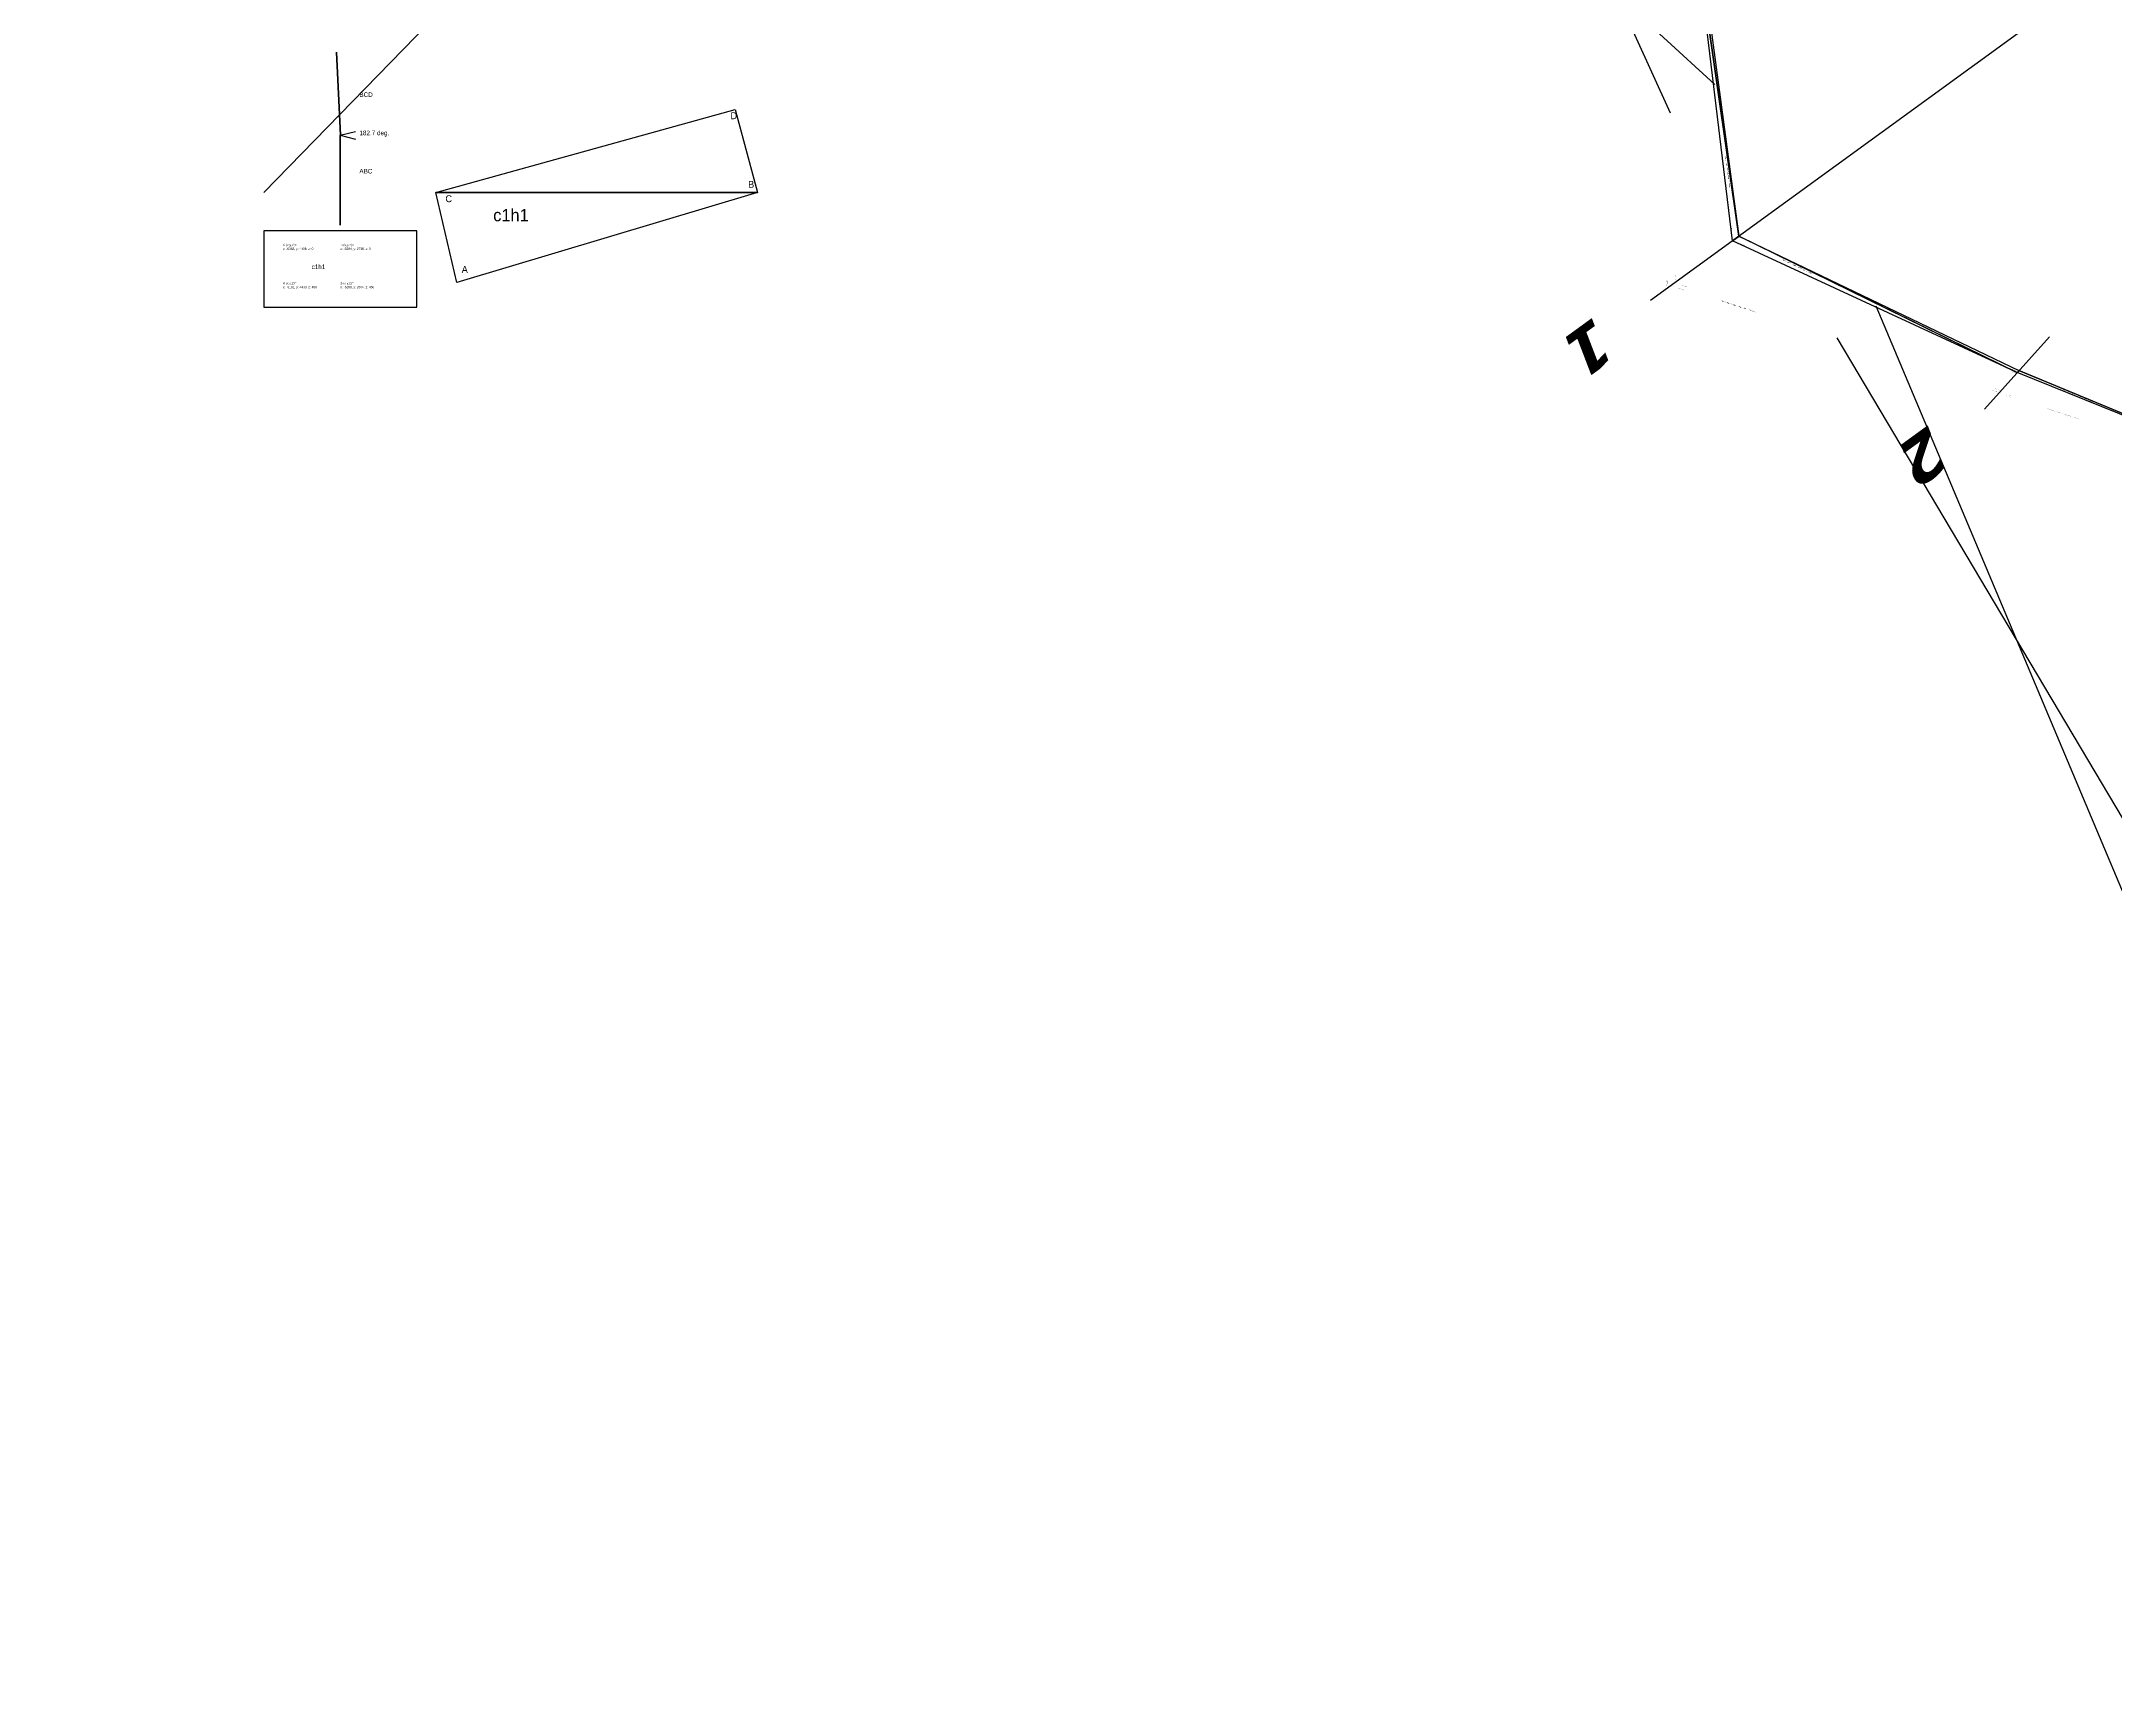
# Model space of a CAD drawing. Extents: x -14946 to 15402, y -21157 to 21439.
# Drawn here: x -14946 to -4103, y -11974 to -3391 of the extents above; entities that cross this region are included whole.
import ezdxf

# ---------------------------------------------------------------- set-up
doc = ezdxf.new("R2010")
doc.units = 0
doc.header["$MEASUREMENT"] = 0
for name, color, linetype in [('00-segments', 1, 'CONTINUOUS'), ('08-connection.bottomRing', 7, 'CONTINUOUS'), ('08-connection.topRing', 7, 'CONTINUOUS'), ('08-text.Base', 7, 'CONTINUOUS'), ('08-text.bottomRing', 7, 'CONTINUOUS'), ('08-text.topRing', 7, 'CONTINUOUS'), ('41_RING_BOTTOM_PLINE', 1, 'CONTINUOUS'), ('50_RING_TOP_PLINES', 1, 'CONTINUOUS')]:
    doc.layers.add(name, color=color, linetype=linetype)

msp = doc.modelspace()

# ---------------------------------------------------------------- linework, layer by layer
at = {"layer": '00-segments', "linetype": 'Continuous'}
for p, q in [((0, 0), (-6531, -4745)), ((-4443, -4935), (-4784, -5313))]:
    msp.add_line(p, q, dxfattribs=at)
at = {"layer": '08-connection.bottomRing', "linetype": 'Continuous'}
for p, q in [((-6193, 3616, 240), (-13783, -4181)), ((-6193, -3615, 239), (-13783, 3319)), ((-5352, -4773, 239), (383, -18399))]:
    msp.add_line(p, q, dxfattribs=at)
at = {"layer": '08-connection.topRing', "linetype": 'Continuous'}
for p, q in [((-6426, -3765, 4956), (-14946, 14928)), ((-5556, -4941, 4945), (3725, -20557))]:
    msp.add_line(p, q, dxfattribs=at)
at = {"layer": '08-text.bottomRing', "linetype": 'Continuous'}
for q in [(-13303, -3861), (-13303, -3901)]:
    msp.add_line((-13383, -3881), q, dxfattribs=at)
msp.add_lwpolyline([(-13783, -4781), (-12983, -4781), (-12983, -4381), (-13783, -4381)], close=True, dxfattribs=at)
at = {"layer": '41_RING_BOTTOM_PLINE', "color": 4, "extrusion": (0.990588, 0.133154, 0.03171), "elevation": -6598}
msp.add_lwpolyline([(-3561, 209), (-1940, 660), (-1936, 209), (-3561, 209)], dxfattribs=at)
at = {"layer": '41_RING_BOTTOM_PLINE', "extrusion": (0.989765, 0.120475, 0.076493), "elevation": -6537}
msp.add_lwpolyline([(-3643, 501), (-3663, 981), (-2022, 953), (-3643, 501)], dxfattribs=at)
at = {"layer": '41_RING_BOTTOM_PLINE', "color": 4, "extrusion": (-0.998909, -0.046692, 5.27356e-16), "elevation": 13549}
msp.add_lwpolyline([(2817, -1566), (3252, -1682), (3252, 0), (2817, -1566)], dxfattribs=at)
at = {"layer": '41_RING_BOTTOM_PLINE', "color": 4, "extrusion": (-6.38378e-16, -8.45157e-15, -1)}
msp.add_lwpolyline([(11317, -3746), (11200, -4181), (12883, -4181), (11317, -3746)], dxfattribs=at)
at = {"layer": '41_RING_BOTTOM_PLINE', "extrusion": (-1, 2.03638e-15, 4.44089e-16), "elevation": 13383}
msp.add_lwpolyline([(3881, -1682), (4351, -110), (3881, 0), (3881, -1682)], dxfattribs=at)
at = {"layer": '41_RING_BOTTOM_PLINE', "extrusion": (-5.82867e-16, 2.06085e-15, -1)}
msp.add_lwpolyline([(11200, -4181), (12773, -4651), (12883, -4181), (11200, -4181)], dxfattribs=at)
at = {"layer": '41_RING_BOTTOM_PLINE', "extrusion": (0.420394, 0.904112, 0.076491), "elevation": -6536}
msp.add_lwpolyline([(2023, 953), (3664, 981), (3643, 501), (2023, 953)], dxfattribs=at)
at = {"layer": '41_RING_BOTTOM_PLINE', "color": 5, "extrusion": (0.432748, 0.900962, 0.03156), "elevation": -6598}
msp.add_lwpolyline([(1936, 208), (1940, 659), (3561, 208), (1936, 208)], dxfattribs=at)
at = {"layer": '41_RING_BOTTOM_PLINE', "extrusion": (-0.374203, -0.926832, -0.030904), "elevation": 6460}
msp.add_lwpolyline([(-2354, 200), (-912, 650), (-2359, 650), (-2354, 200)], dxfattribs=at)
at = {"layer": '41_RING_BOTTOM_PLINE', "color": 5, "extrusion": (-0.381178, -0.924473, -0.007358), "elevation": 6480}
msp.add_lwpolyline([(-2307, 48), (-864, 48), (-864, 498), (-2307, 48)], dxfattribs=at)
at = {"layer": '50_RING_TOP_PLINES', "extrusion": (-0.999578, -0.010475, -0.027078)}
msp.add_lwpolyline([(2797, 5402), (2792, 5000), (4583, 4857), (2797, 5402)], dxfattribs=at)
at = {"layer": '50_RING_TOP_PLINES', "color": 4, "extrusion": (-0.997501, 0.002841, -0.070596)}
msp.add_lwpolyline([(2883, 5669), (4668, 5123), (4689, 5524), (4684, 5525), (4680, 5526), (4675, 5526), (4671, 5527), (4666, 5527), (4662, 5528), (4658, 5528), (4653, 5529), (4648, 5530), (4643, 5530), (4638, 5531), (4632, 5532), (4627, 5532), (4625, 5533), (4622, 5533), (4619, 5533), (4617, 5534), (4614, 5534), (4612, 5534), (4609, 5535), (4607, 5535), (4604, 5535), (4601, 5536), (4599, 5536), (4596, 5536), (4594, 5537), (4591, 5537), (4588, 5537), (4586, 5537), (4583, 5538), (4581, 5538), (4578, 5538), (4576, 5539), (4573, 5539), (4570, 5539), (4568, 5540), (4565, 5540), (4563, 5540), (4560, 5541), (4557, 5541), (4555, 5541), (4552, 5542), (4550, 5542), (4547, 5542), (4545, 5543), (4542, 5543), (4539, 5543), (4537, 5544), (4534, 5544), (4532, 5544), (4529, 5544), (4526, 5545), (4524, 5545), (4521, 5545), (4519, 5546), (4516, 5546), (4514, 5546), (4511, 5547), (4508, 5547), (4506, 5547), (4503, 5548), (4501, 5548), (4498, 5548), (4495, 5549), (4493, 5549), (4490, 5549), (4488, 5550), (4485, 5550), (4482, 5550), (4480, 5550), (4477, 5551), (4475, 5551), (4472, 5551), (4469, 5552), (4467, 5552), (4464, 5552), (4462, 5553), (4459, 5553), (4456, 5553), (4454, 5554), (4451, 5554), (4448, 5554), (4446, 5554), (4443, 5555), (4441, 5555), (4438, 5555), (4435, 5556), (4433, 5556), (4430, 5556), (4428, 5557), (4425, 5557), (4422, 5557), (4420, 5558), (4417, 5558), (4414, 5558), (4412, 5558), (4409, 5559), (4407, 5559), (4404, 5559), (4401, 5560), (4398, 5560), (4396, 5560), (4393, 5561), (4390, 5561), (4387, 5561), (4385, 5562), (4382, 5562), (4379, 5562), (4376, 5563), (4373, 5563), (4371, 5563), (4368, 5564), (4365, 5564), (4362, 5564), (4360, 5565), (4357, 5565), (4354, 5565), (4351, 5565), (4349, 5566), (4346, 5566), (4343, 5566), (4340, 5567), (4337, 5567), (4335, 5567), (4332, 5568), (4329, 5568), (4326, 5568), (4324, 5569), (4321, 5569), (4318, 5569), (4315, 5570), (4312, 5570), (4310, 5570), (4307, 5570), (4304, 5571), (4301, 5571), (4298, 5571), (4295, 5572), (4292, 5572), (4290, 5572), (4287, 5573), (4284, 5573), (4281, 5573), (4278, 5574), (4275, 5574), (4273, 5574), (4270, 5575), (4267, 5575), (4264, 5575), (4261, 5575), (4258, 5576), (4256, 5576), (4253, 5576), (4250, 5577), (4247, 5577), (4244, 5577), (4241, 5578), (4239, 5578), (4236, 5578), (4233, 5578), (4230, 5579), (4227, 5579), (4224, 5579), (4222, 5580), (4219, 5580), (4216, 5580), (4213, 5581), (4210, 5581), (4207, 5581), (4205, 5581), (4202, 5582), (4199, 5582), (4196, 5582), (4193, 5583), (4190, 5583), (4188, 5583), (4185, 5584), (4182, 5584), (4179, 5584), (4176, 5584), (4173, 5585), (4171, 5585), (4168, 5585), (4165, 5586), (4162, 5586), (4159, 5586), (4156, 5586), (4153, 5587), (4152, 5587), (4151, 5587), (4149, 5587), (4148, 5587), (4146, 5588), (4145, 5588), (4144, 5588), (4142, 5588), (4141, 5588), (4139, 5588), (4138, 5588), (4136, 5589), (4135, 5589), (4134, 5589), (4132, 5589), (4131, 5589), (4129, 5589), (4128, 5589), (4126, 5590), (4125, 5590), (4123, 5590), (4122, 5590), (4120, 5590), (4119, 5590), (4117, 5590), (4116, 5591), (4114, 5591), (4113, 5591), (4111, 5591), (4110, 5591), (4109, 5591), (4107, 5591), (4106, 5592), (4104, 5592), (4103, 5592), (4101, 5592), (4100, 5592), (4098, 5592), (4097, 5592), (4095, 5593), (4094, 5593), (4092, 5593), (4091, 5593), (4090, 5593), (4088, 5593), (4087, 5593), (4085, 5594), (4084, 5594), (4082, 5594), (4081, 5594), (4079, 5594), (4078, 5594), (4076, 5594), (4075, 5595), (4073, 5595), (4072, 5595), (4070, 5595), (4069, 5595), (4068, 5595), (4066, 5595), (4065, 5596), (4063, 5596), (4062, 5596), (4060, 5596), (4059, 5596), (4057, 5596), (4056, 5596), (4054, 5597), (4053, 5597), (4051, 5597), (4050, 5597), (4049, 5597), (4047, 5597), (4046, 5597), (4044, 5598), (4043, 5598), (4041, 5598), (4040, 5598), (4038, 5598), (4037, 5598), (4035, 5598), (4034, 5599), (4032, 5599), (4031, 5599), (4029, 5599), (4028, 5599), (4027, 5599), (4025, 5599), (4024, 5599), (4022, 5600), (4021, 5600), (4019, 5600), (4018, 5600), (4016, 5600), (4015, 5600), (4013, 5600), (4012, 5601), (4010, 5601), (4009, 5601), (4008, 5601), (4006, 5601), (4005, 5601), (4003, 5601), (4002, 5602), (4000, 5602), (3999, 5602), (3997, 5602), (3996, 5602), (3994, 5602), (3993, 5602), (3991, 5602), (3990, 5603), (3988, 5603), (3987, 5603), (3986, 5603), (3984, 5603), (3983, 5603), (3981, 5603), (3980, 5604), (3978, 5604), (3977, 5604), (3975, 5604), (3974, 5604), (3972, 5604), (3971, 5604), (3969, 5604), (3968, 5605), (3966, 5605), (3965, 5605), (3964, 5605), (3962, 5605), (3961, 5605), (3959, 5605), (3958, 5606), (3956, 5606), (3955, 5606), (3953, 5606), (3952, 5606), (3950, 5606), (3949, 5606), (3947, 5606), (3946, 5607), (3945, 5607), (3943, 5607), (3942, 5607), (3940, 5607), (3938, 5607), (3935, 5608), (3933, 5608), (3930, 5608), (3928, 5608), (3925, 5608), (3923, 5609), (3920, 5609), (3918, 5609), (3916, 5609), (3913, 5609), (3911, 5610), (3908, 5610), (3906, 5610), (3903, 5610), (3901, 5611), (3898, 5611), (3896, 5611), (3894, 5611), (3891, 5611), (3889, 5612), (3886, 5612), (3884, 5612), (3881, 5612), (3879, 5612), (3876, 5613), (3874, 5613), (3871, 5613), (3869, 5613), (3867, 5613), (3864, 5614), (3862, 5614), (3860, 5614), (3858, 5614), (3856, 5614), (3854, 5615), (3851, 5615), (3849, 5615), (3847, 5615), (3845, 5615), (3843, 5615), (3841, 5616), (3839, 5616), (3837, 5616), (3835, 5616), (3833, 5616), (3831, 5616), (3829, 5617), (3827, 5617), (3825, 5617), (3823, 5617), (3821, 5617), (3819, 5617), (3817, 5618), (3815, 5618), (3813, 5618), (3811, 5618), (3809, 5618), (3807, 5618), (3805, 5619), (3803, 5619), (3801, 5619), (3799, 5619), (3797, 5619), (3795, 5619), (3793, 5620), (3791, 5620), (3789, 5620), (3787, 5620), (3784, 5620), (3782, 5620), (3780, 5620), (3778, 5621), (3776, 5621), (3774, 5621), (3772, 5621), (3770, 5621), (3768, 5621), (3766, 5622), (3764, 5622), (3762, 5622), (3760, 5622), (3758, 5622), (3756, 5622), (3754, 5623), (3752, 5623), (3750, 5623), (3748, 5623), (3746, 5623), (3744, 5623), (3742, 5623), (3740, 5624), (3738, 5624), (3736, 5624), (3734, 5624), (3732, 5624), (3730, 5624), (3728, 5625), (3726, 5625), (3724, 5625), (3722, 5625), (3720, 5625), (3718, 5625), (3716, 5625), (3714, 5626), (3712, 5626), (3710, 5626), (3708, 5626), (3706, 5626), (3704, 5626), (3702, 5626), (3700, 5627), (3698, 5627), (3696, 5627), (3694, 5627), (3692, 5627), (3690, 5627), (3688, 5627), (3686, 5628), (3684, 5628), (3682, 5628), (3680, 5628), (3678, 5628), (3676, 5628), (3674, 5628), (3672, 5629), (3670, 5629), (3668, 5629), (3666, 5629), (3664, 5629), (3662, 5629), (3660, 5629), (3658, 5630), (3657, 5630), (3655, 5630), (3653, 5630), (3651, 5630), (3649, 5630), (3647, 5630), (3645, 5631), (3643, 5631), (3641, 5631), (3639, 5631), (3637, 5631), (3635, 5631), (3633, 5631), (3631, 5632), (3629, 5632), (3627, 5632), (3625, 5632), (3623, 5632), (3621, 5632), (3619, 5632), (3617, 5632), (3615, 5633), (3613, 5633), (3611, 5633), (3609, 5633), (3607, 5633), (3605, 5633), (3602, 5634), (3599, 5634), (3596, 5634), (3592, 5634), (3589, 5634), (3586, 5635), (3583, 5635), (3580, 5635), (3576, 5635), (3573, 5635), (3570, 5636), (3567, 5636), (3564, 5636), (3561, 5636), (3557, 5636), (3554, 5637), (3551, 5637), (3548, 5637), (3545, 5637), (3541, 5638), (3538, 5638), (3535, 5638), (3532, 5638), (3529, 5638), (3526, 5639), (3522, 5639), (3519, 5639), (3516, 5639), (3513, 5639), (3510, 5640), (3506, 5640), (3503, 5640), (3500, 5640), (3497, 5640), (3494, 5641), (3492, 5641), (3491, 5641), (3489, 5641), (3487, 5641), (3486, 5641), (3484, 5641), (3483, 5641), (3481, 5641), (3480, 5641), (3478, 5642), (3476, 5642), (3475, 5642), (3473, 5642), (3472, 5642), (3470, 5642), (3468, 5642), (3467, 5642), (3465, 5642), (3464, 5642), (3462, 5643), (3460, 5643), (3459, 5643), (3457, 5643), (3456, 5643), (3454, 5643), (3453, 5643), (3451, 5643), (3449, 5643), (3448, 5643), (3446, 5643), (3445, 5644), (3443, 5644), (3441, 5644), (3440, 5644), (3438, 5644), (3437, 5644), (3435, 5644), (3434, 5644), (3432, 5644), (3430, 5644), (3429, 5644), (3427, 5645), (3424, 5645), (3421, 5645), (3418, 5645), (3415, 5645), (3411, 5645), (3408, 5646), (3405, 5646), (3402, 5646), (3399, 5646), (3396, 5646), (3393, 5647), (3391, 5647), (3388, 5647), (3385, 5647), (3382, 5647), (3379, 5647), (3376, 5647), (3374, 5648), (3371, 5648), (3368, 5648), (3365, 5648), (3362, 5648), (3359, 5648), (3357, 5649), (3353, 5649), (3349, 5649), (3346, 5649), (3342, 5649), (3340, 5649), (3338, 5650), (3336, 5650), (3335, 5650), (3333, 5650), (3331, 5650), (3329, 5650), (3327, 5650), (3325, 5650), (3324, 5650), (3322, 5650), (3320, 5651), (3318, 5651), (3316, 5651), (3314, 5651), (3313, 5651), (3311, 5651), (3309, 5651), (3307, 5651), (3305, 5651), (3304, 5651), (3302, 5652), (3300, 5652), (3298, 5652), (3295, 5652), (3291, 5652), (3288, 5652), (3285, 5652), (3281, 5653), (3278, 5653), (3275, 5653), (3271, 5653), (3268, 5653), (3265, 5653), (3262, 5654), (3258, 5654), (3255, 5654), (3252, 5654), (3248, 5654), (3245, 5654), (3242, 5655), (3238, 5655), (3235, 5655), (3232, 5655), (3228, 5655), (3225, 5655), (3222, 5656), (3218, 5656), (3215, 5656), (3212, 5656), (3208, 5656), (3205, 5656), (3202, 5657), (3198, 5657), (3195, 5657), (3192, 5657), (3189, 5657), (3187, 5657), (3185, 5657), (3182, 5657), (3180, 5658), (3178, 5658), (3175, 5658), (3173, 5658), (3171, 5658), (3168, 5658), (3166, 5658), (3163, 5658), (3161, 5658), (3159, 5659), (3156, 5659), (3154, 5659), (3152, 5659), (3149, 5659), (3147, 5659), (3145, 5659), (3142, 5659), (3140, 5659), (3137, 5659), (3135, 5660), (3133, 5660), (3130, 5660), (3128, 5660), (3126, 5660), (3123, 5660), (3121, 5660), (3119, 5660), (3116, 5660), (3114, 5660), (3112, 5661), (3110, 5661), (3108, 5661), (3106, 5661), (3104, 5661), (3102, 5661), (3099, 5661), (3097, 5661), (3095, 5661), (3093, 5661), (3091, 5661), (3089, 5662), (3087, 5662), (3085, 5662), (3083, 5662), (3079, 5662), (3076, 5662), (3072, 5662), (3069, 5662), (3065, 5663), (3062, 5663), (3058, 5663), (3055, 5663), (3051, 5663), (3048, 5663), (3044, 5663), (3041, 5664), (3037, 5664), (3034, 5664), (3030, 5664), (3027, 5664), (3023, 5664), (3020, 5664), (3016, 5664), (3013, 5665), (3009, 5665), (3006, 5665), (3002, 5665), (2999, 5665), (2995, 5665), (2992, 5665), (2988, 5666), (2985, 5666), (2981, 5666), (2978, 5666), (2974, 5666), (2971, 5666), (2968, 5666), (2966, 5666), (2963, 5667), (2960, 5667), (2957, 5667), (2955, 5667), (2952, 5667), (2949, 5667), (2946, 5667), (2944, 5667), (2941, 5667), (2938, 5667), (2935, 5668), (2933, 5668), (2930, 5668), (2927, 5668), (2925, 5668), (2922, 5668), (2919, 5668), (2916, 5668), (2914, 5668), (2911, 5668), (2908, 5668), (2905, 5669), (2903, 5669), (2900, 5669), (2897, 5669), (2894, 5669), (2892, 5669), (2889, 5669), (2886, 5669), (2883, 5669)], dxfattribs=at)
at = {"layer": '50_RING_TOP_PLINES', "extrusion": (0.314912, 0.946454, 0.0711)}
msp.add_lwpolyline([(4605, 5130), (4625, 5531), (2814, 5249), (4605, 5130)], dxfattribs=at)
at = {"layer": '50_RING_TOP_PLINES', "color": 5, "extrusion": (-0.309047, -0.950671, -0.02675)}
msp.add_lwpolyline([(-4670, 5254), (-2858, 4974), (-2863, 5375), (-2863, 5375), (-2870, 5375), (-2877, 5375), (-2884, 5374), (-2891, 5374), (-2898, 5374), (-2906, 5374), (-2913, 5373), (-2920, 5373), (-2924, 5373), (-2928, 5373), (-2933, 5372), (-2937, 5372), (-2941, 5372), (-2946, 5372), (-2950, 5372), (-2955, 5371), (-2959, 5371), (-2963, 5371), (-2968, 5371), (-2972, 5371), (-2976, 5370), (-2981, 5370), (-2985, 5370), (-2989, 5370), (-2994, 5370), (-2998, 5369), (-3002, 5369), (-3007, 5369), (-3011, 5369), (-3016, 5369), (-3020, 5368), (-3024, 5368), (-3029, 5368), (-3033, 5368), (-3037, 5368), (-3042, 5367), (-3046, 5367), (-3050, 5367), (-3055, 5367), (-3059, 5366), (-3063, 5366), (-3068, 5366), (-3072, 5366), (-3076, 5366), (-3081, 5365), (-3085, 5365), (-3089, 5365), (-3094, 5365), (-3098, 5365), (-3103, 5364), (-3107, 5364), (-3111, 5364), (-3116, 5364), (-3120, 5364), (-3124, 5363), (-3129, 5363), (-3133, 5363), (-3137, 5363), (-3142, 5362), (-3146, 5362), (-3150, 5362), (-3155, 5362), (-3159, 5362), (-3163, 5361), (-3168, 5361), (-3172, 5361), (-3177, 5361), (-3181, 5360), (-3185, 5360), (-3190, 5360), (-3194, 5360), (-3198, 5360), (-3202, 5359), (-3205, 5359), (-3208, 5359), (-3211, 5359), (-3214, 5359), (-3218, 5359), (-3221, 5358), (-3224, 5358), (-3227, 5358), (-3230, 5358), (-3234, 5358), (-3237, 5358), (-3240, 5357), (-3243, 5357), (-3246, 5357), (-3250, 5357), (-3253, 5357), (-3256, 5357), (-3259, 5356), (-3262, 5356), (-3265, 5356), (-3269, 5356), (-3272, 5356), (-3275, 5356), (-3278, 5355), (-3281, 5355), (-3285, 5355), (-3288, 5355), (-3291, 5355), (-3294, 5354), (-3297, 5354), (-3301, 5354), (-3304, 5354), (-3307, 5354), (-3310, 5354), (-3313, 5353), (-3317, 5353), (-3320, 5353), (-3323, 5353), (-3326, 5353), (-3329, 5353), (-3333, 5352), (-3336, 5352), (-3339, 5352), (-3342, 5352), (-3345, 5352), (-3349, 5351), (-3352, 5351), (-3355, 5351), (-3358, 5351), (-3361, 5351), (-3364, 5351), (-3368, 5350), (-3371, 5350), (-3374, 5350), (-3377, 5350), (-3380, 5350), (-3384, 5349), (-3387, 5349), (-3390, 5349), (-3393, 5349), (-3396, 5349), (-3400, 5349), (-3403, 5348), (-3407, 5348), (-3412, 5348), (-3416, 5348), (-3420, 5347), (-3425, 5347), (-3429, 5347), (-3434, 5347), (-3438, 5346), (-3442, 5346), (-3447, 5346), (-3451, 5346), (-3456, 5345), (-3460, 5345), (-3464, 5345), (-3469, 5344), (-3473, 5344), (-3478, 5344), (-3482, 5344), (-3486, 5343), (-3491, 5343), (-3495, 5343), (-3500, 5343), (-3504, 5342), (-3508, 5342), (-3513, 5342), (-3517, 5342), (-3522, 5341), (-3526, 5341), (-3530, 5341), (-3535, 5340), (-3539, 5340), (-3544, 5340), (-3548, 5340), (-3553, 5339), (-3557, 5339), (-3562, 5339), (-3566, 5339), (-3571, 5338), (-3575, 5338), (-3580, 5338), (-3584, 5337), (-3589, 5337), (-3594, 5337), (-3598, 5336), (-3603, 5336), (-3607, 5336), (-3612, 5336), (-3616, 5335), (-3621, 5335), (-3625, 5335), (-3630, 5334), (-3634, 5334), (-3639, 5334), (-3643, 5334), (-3648, 5333), (-3652, 5333), (-3657, 5333), (-3662, 5332), (-3666, 5332), (-3671, 5332), (-3675, 5331), (-3680, 5331), (-3684, 5331), (-3689, 5331), (-3693, 5330), (-3698, 5330), (-3702, 5330), (-3707, 5329), (-3711, 5329), (-3716, 5329), (-3720, 5328), (-3725, 5328), (-3729, 5328), (-3734, 5328), (-3738, 5327), (-3743, 5327), (-3748, 5327), (-3752, 5326), (-3757, 5326), (-3761, 5326), (-3766, 5325), (-3770, 5325), (-3775, 5325), (-3779, 5324), (-3784, 5324), (-3788, 5324), (-3793, 5323), (-3797, 5323), (-3802, 5323), (-3807, 5323), (-3811, 5322), (-3816, 5322), (-3820, 5322), (-3825, 5321), (-3829, 5321), (-3834, 5321), (-3838, 5320), (-3842, 5320), (-3846, 5320), (-3851, 5319), (-3855, 5319), (-3859, 5319), (-3863, 5319), (-3868, 5318), (-3872, 5318), (-3876, 5318), (-3880, 5317), (-3884, 5317), (-3889, 5317), (-3893, 5316), (-3897, 5316), (-3901, 5316), (-3906, 5315), (-3911, 5315), (-3917, 5315), (-3922, 5314), (-3927, 5314), (-3932, 5314), (-3937, 5313), (-3942, 5313), (-3947, 5312), (-3952, 5312), (-3957, 5312), (-3962, 5311), (-3967, 5311), (-3972, 5311), (-3977, 5310), (-3982, 5310), (-3987, 5309), (-3992, 5309), (-3998, 5309), (-4003, 5308), (-4008, 5308), (-4013, 5308), (-4018, 5307), (-4023, 5307), (-4028, 5306), (-4033, 5306), (-4038, 5306), (-4043, 5305), (-4048, 5305), (-4053, 5305), (-4058, 5304), (-4063, 5304), (-4068, 5303), (-4073, 5303), (-4078, 5303), (-4083, 5302), (-4088, 5302), (-4093, 5301), (-4098, 5301), (-4104, 5301), (-4109, 5300), (-4114, 5300), (-4119, 5300), (-4124, 5299), (-4129, 5299), (-4134, 5298), (-4139, 5298), (-4144, 5298), (-4149, 5297), (-4154, 5297), (-4159, 5296), (-4164, 5296), (-4169, 5296), (-4174, 5295), (-4179, 5295), (-4184, 5294), (-4189, 5294), (-4195, 5294), (-4200, 5293), (-4205, 5293), (-4210, 5292), (-4215, 5292), (-4220, 5292), (-4225, 5291), (-4231, 5291), (-4237, 5290), (-4244, 5290), (-4250, 5289), (-4256, 5289), (-4262, 5288), (-4268, 5288), (-4275, 5287), (-4284, 5286), (-4294, 5286), (-4304, 5285), (-4314, 5284), (-4324, 5283), (-4334, 5282), (-4344, 5282), (-4354, 5281), (-4364, 5280), (-4373, 5279), (-4383, 5278), (-4393, 5278), (-4403, 5277), (-4413, 5276), (-4423, 5275), (-4433, 5274), (-4443, 5273), (-4453, 5273), (-4462, 5272), (-4472, 5271), (-4482, 5270), (-4492, 5269), (-4502, 5269), (-4512, 5268), (-4522, 5267), (-4532, 5266), (-4542, 5265), (-4551, 5264), (-4561, 5264), (-4571, 5263), (-4581, 5262), (-4591, 5261), (-4600, 5260), (-4609, 5260), (-4619, 5259), (-4628, 5258), (-4637, 5257), (-4646, 5256), (-4655, 5256), (-4670, 5254)], dxfattribs=at)
at = {"layer": '50_RING_TOP_PLINES', "extrusion": (-0.312123, -0.949664, -0.026788)}
msp.add_lwpolyline([(-2837, 4974), (-2842, 5376), (-1344, 5022), (-2837, 4974)], dxfattribs=at)
at = {"layer": '50_RING_TOP_PLINES', "color": 5, "extrusion": (-0.307576, -0.951504, -0.006078)}
msp.add_lwpolyline([(-2873, 5244), (-1376, 4890), (-1376, 5293), (-1377, 5293), (-1383, 5293), (-1390, 5293), (-1396, 5293), (-1403, 5293), (-1410, 5293), (-1416, 5293), (-1423, 5292), (-1429, 5292), (-1436, 5292), (-1442, 5292), (-1449, 5292), (-1455, 5292), (-1462, 5292), (-1469, 5291), (-1475, 5291), (-1482, 5291), (-1488, 5291), (-1495, 5291), (-1501, 5291), (-1508, 5291), (-1515, 5290), (-1521, 5290), (-1528, 5290), (-1534, 5290), (-1541, 5290), (-1547, 5290), (-1554, 5289), (-1560, 5289), (-1567, 5289), (-1574, 5289), (-1580, 5289), (-1587, 5289), (-1592, 5288), (-1596, 5288), (-1601, 5288), (-1606, 5288), (-1611, 5288), (-1616, 5288), (-1626, 5288), (-1635, 5287), (-1645, 5287), (-1655, 5287), (-1664, 5286), (-1670, 5286), (-1675, 5286), (-1680, 5286), (-1686, 5286), (-1691, 5286), (-1696, 5286), (-1702, 5285), (-1707, 5285), (-1712, 5285), (-1718, 5285), (-1723, 5285), (-1728, 5285), (-1739, 5284), (-1750, 5284), (-1760, 5284), (-1771, 5283), (-1782, 5283), (-1792, 5283), (-1803, 5283), (-1814, 5282), (-1824, 5282), (-1835, 5282), (-1843, 5281), (-1850, 5281), (-1858, 5281), (-1866, 5281), (-1873, 5280), (-1881, 5280), (-1889, 5280), (-1896, 5280), (-1904, 5279), (-1912, 5279), (-1919, 5279), (-1927, 5279), (-1935, 5279), (-1942, 5278), (-1958, 5278), (-1967, 5278), (-1976, 5277), (-1986, 5277), (-1995, 5277), (-2004, 5276), (-2014, 5276), (-2023, 5276), (-2032, 5275), (-2042, 5275), (-2051, 5275), (-2060, 5275), (-2070, 5274), (-2079, 5274), (-2088, 5274), (-2098, 5273), (-2107, 5273), (-2116, 5273), (-2126, 5272), (-2135, 5272), (-2144, 5272), (-2154, 5271), (-2163, 5271), (-2173, 5271), (-2182, 5270), (-2191, 5270), (-2201, 5270), (-2210, 5270), (-2219, 5269), (-2229, 5269), (-2238, 5269), (-2247, 5268), (-2257, 5268), (-2266, 5268), (-2276, 5267), (-2285, 5267), (-2295, 5267), (-2305, 5266), (-2314, 5266), (-2324, 5266), (-2334, 5265), (-2343, 5265), (-2353, 5265), (-2362, 5264), (-2372, 5264), (-2382, 5264), (-2391, 5263), (-2401, 5263), (-2411, 5262), (-2420, 5262), (-2429, 5262), (-2439, 5261), (-2448, 5261), (-2458, 5261), (-2467, 5260), (-2477, 5260), (-2486, 5260), (-2496, 5259), (-2505, 5259), (-2515, 5259), (-2524, 5258), (-2534, 5258), (-2543, 5258), (-2553, 5257), (-2562, 5257), (-2572, 5256), (-2582, 5256), (-2591, 5256), (-2601, 5255), (-2611, 5255), (-2620, 5255), (-2630, 5254), (-2640, 5254), (-2650, 5253), (-2659, 5253), (-2669, 5253), (-2679, 5252), (-2689, 5252), (-2698, 5252), (-2708, 5251), (-2718, 5251), (-2727, 5250), (-2737, 5250), (-2747, 5250), (-2757, 5249), (-2762, 5249), (-2766, 5249), (-2771, 5249), (-2776, 5248), (-2781, 5248), (-2786, 5248), (-2791, 5248), (-2796, 5248), (-2800, 5247), (-2805, 5247), (-2810, 5247), (-2815, 5247), (-2820, 5246), (-2825, 5246), (-2830, 5246), (-2834, 5246), (-2839, 5246), (-2844, 5245), (-2849, 5245), (-2854, 5245), (-2859, 5245), (-2864, 5245), (-2869, 5244), (-2873, 5244)], dxfattribs=at)

# ---------------------------------------------------------------- texts
at = {"layer": '08-text.Base', "linetype": 'Continuous', "char_height": 240, "width": 1107.51, "attachment_point": 1, "rotation": 216}
for s, insert in [('{\\fVerdana|b1|i1|c0|p34;1}', (-6665, -5009)), ('{\\fVerdana|b1|i1|c0|p34;2}', (-4918, -5577))]:
    msp.add_mtext(s, dxfattribs=dict(at, insert=insert))
at = {"layer": '08-text.bottomRing', "linetype": 'Continuous'}
for s, height, p in [('BCD', 24, (-13283, -3681)), ('D', 36, (-11342, -3797, -20)), ('182.7 deg.', 24, (-13283, -3881)), ('ABC', 24, (-13283, -4081)), ('C', 36, (-12833, -4231)), ('B', 36, (-11250, -4156)), ('c1h1', 64, (-12583, -4331)), ('C (x,y,z)=', 12, (-13683, -4461)), ('x: -6068, y: 4408, z: 0', 12, (-13683, -4481)), ('x: -6284, y: 2798, z: 0', 12, (-13383, -4481)), ('D (x,y,z)=', 12, (-13383, -4461)), ('A (x,y,z)=', 12, (-13683, -4661)), ('c1h1', 24, (-13533, -4581)), ('B (x,y,z)=', 12, (-13383, -4661)), ('A', 36, (-12748, -4601)), ('x: -6102, y: 4433, z: 480', 12, (-13683, -4681)), ('x: -6298, y: 2804, z: 450', 12, (-13383, -4681))]:
    msp.add_text(s, height=height, dxfattribs=at).set_placement(p)
at = {"layer": '08-text.bottomRing', "linetype": 'Continuous', "extrusion": (-0.989765, -0.120475, -0.076493)}
for s, height, p in [('c6h1', 64, (3394, 726, 6537)), ('C', 36, (3608, 563, 6537)), ('A', 36, (3626, 940, 6537))]:
    msp.add_text(s, height=height, rotation=164.4353, dxfattribs=at).set_placement(p)
at = {"layer": '08-text.bottomRing', "linetype": 'Continuous', "extrusion": (0.420394, 0.904112, 0.076491)}
for s, height, p in [('C', 36, (3608, 563, -6536)), ('A', 36, (3626, 940, -6536)), ('d1h1', 64, (3394, 726, -6536)), ('B', 36, (2064, 915, -6536))]:
    msp.add_text(s, height=height, rotation=164.4335, dxfattribs=at).set_placement(p)
at = {"layer": '08-text.bottomRing', "linetype": 'Continuous', "extrusion": (0.432748, 0.900962, 0.03156)}
msp.add_text('D', height=36, rotation=164.4724, dxfattribs=at).set_placement((1973, 250, -6618))
at = {"layer": '08-text.bottomRing', "linetype": 'Continuous', "extrusion": (0.374203, 0.926832, 0.030904)}
for s, height, p in [('A', 36, (2321, 610, -6460)), ('C', 36, (2321, 262, -6460)), ('d2h1', 64, (2113, 432, -6460))]:
    msp.add_text(s, height=height, rotation=162.6644, dxfattribs=at).set_placement(p)
at = {"layer": '08-text.topRing', "linetype": 'Continuous', "extrusion": (-0.997501, 0.002841, -0.070596)}
msp.add_text('D', height=36, rotation=342.9925, dxfattribs=at).set_placement((4650, 5484, 6058))
at = {"layer": '08-text.topRing', "linetype": 'Continuous', "extrusion": (-0.999578, -0.010475, -0.027078)}
msp.add_text('B', height=36, rotation=343.0298, dxfattribs=at).set_placement((4542, 4895, 6319))
at = {"layer": '08-text.topRing', "linetype": 'Continuous', "extrusion": (-0.314912, -0.946454, -0.0711)}
for s, height, p in [('C', 36, (-4583, 5474, 6083)), ('A', 36, (-4572, 5175, 6083)), ('d1h7', 64, (-4352, 5337, 6083)), ('B', 36, (-2859, 5282, 6083))]:
    msp.add_text(s, height=height, rotation=351.1694, dxfattribs=at).set_placement(p)
at = {"layer": '08-text.topRing', "linetype": 'Continuous', "extrusion": (-0.309047, -0.950671, -0.02675)}
msp.add_text('D', height=36, rotation=351.1887, dxfattribs=at).set_placement((-2895, 5329, 6273))
at = {"layer": '08-text.topRing', "linetype": 'Continuous', "extrusion": (-0.312123, -0.949664, -0.026788)}
for s, height, p in [('C', 36, (-2805, 5316, 6300)), ('A', 36, (-2801, 5017, 6300)), ('d2h7', 64, (-2584, 5161, 6300))]:
    msp.add_text(s, height=height, rotation=346.7042, dxfattribs=at).set_placement(p)

doc.saveas('drawing.dxf')
